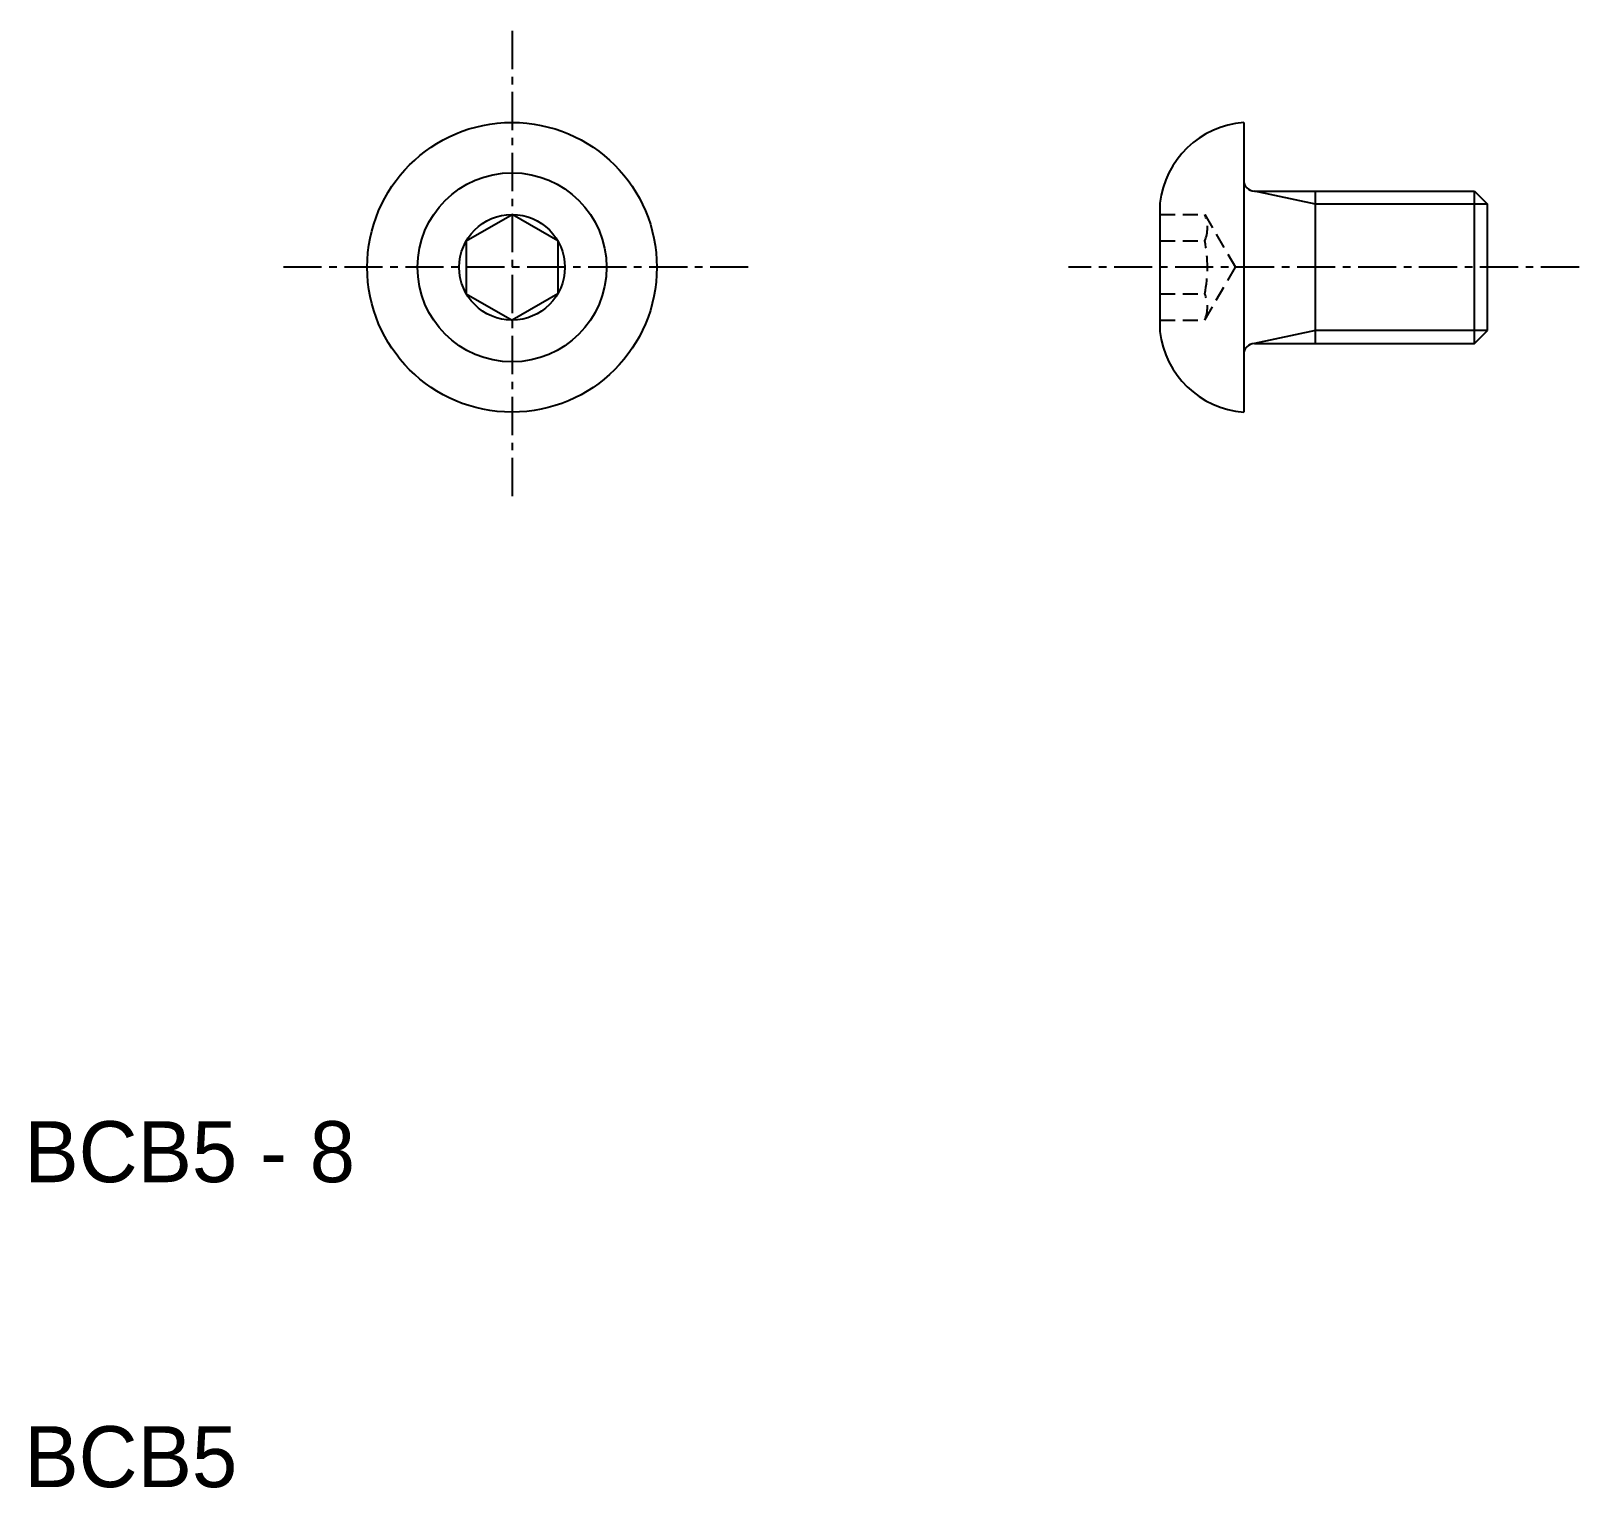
# Model space of a CAD drawing. Extents: x 10.2 to 61, y 10 to 57.8.
import ezdxf

# ---------------------------------------------------------------- set-up
doc = ezdxf.new("R2010")
doc.units = 0
doc.linetypes.add('CENTER', pattern=[2, 1.25, -0.25, 0.25, -0.25])
doc.linetypes.add('DASHED', pattern=[0.75, 0.5, -0.25])
doc.layers.get('0').update_dxf_attribs({"linetype": 'CONTINUOUS'})
doc.layers.add('CENTER', color=1, linetype='CENTER')

msp = doc.modelspace()

# ---------------------------------------------------------------- linework, layer by layer
at = {"color": 7, "linetype": 'CONTINUOUS'}
for p, q in [((50, 54.75), (50, 52.85)), ((50, 52.85), (50, 47.15)), ((50.35, 52.5), (57.567, 52.5)), ((52.35, 47.5), (52.35, 52.5)), ((57.567, 47.5), (57.567, 52.5)), ((57.567, 52.5), (58, 52.067)), ((47.25, 52.1), (47.25, 47.9)), ((58, 47.933), (58, 52.067)), ((24.5, 50.866), (26, 51.732)), ((27.5, 50.866), (26, 51.732)), ((24.5, 50.866), (24.5, 49.134)), ((27.5, 50.866), (27.5, 49.134)), ((24.5, 49.134), (26, 48.268)), ((27.5, 49.134), (26, 48.268)), ((57.567, 47.5), (58, 47.933)), ((50.35, 47.5), (57.567, 47.5)), ((50, 47.15), (50, 45.25))]:
    msp.add_line(p, q, dxfattribs=at)
at = {"color": 3, "linetype": 'CONTINUOUS'}
for p, q in [((52.35, 52.067), (50.35, 52.5)), ((58, 52.067), (52.35, 52.067)), ((52.35, 47.933), (50.35, 47.5)), ((58, 47.933), (52.35, 47.933))]:
    msp.add_line(p, q, dxfattribs=at)
at = {"color": 3, "linetype": 'DASHED'}
for p, q in [((47.25, 51.732), (48.726, 51.732)), ((48.726, 51.732), (49.726, 50)), ((47.25, 50.866), (48.726, 50.866)), ((48.726, 48.268), (49.726, 50)), ((47.25, 49.134), (48.726, 49.134)), ((47.25, 48.268), (48.726, 48.268))]:
    msp.add_line(p, q, dxfattribs=at)
at = {"color": 7, "linetype": 'CONTINUOUS'}
for radius in [4.75, 3.1, 1.732]:
    msp.add_circle((26, 50), radius, dxfattribs=at)
for centre, radius, start, end in [((50.231, 51.759), 3, 94.4074, 173.4708), ((50.35, 52.85), 0.35, 180, 270), ((50.231, 48.241), 3, 186.5292, 265.5926), ((50.35, 47.15), 0.35, 90, 180)]:
    msp.add_arc(centre, radius, start, end, dxfattribs=at)
at = {"color": 3, "linetype": 'DASHED'}
for centre, radius, start, end in [((47.653, 51.299), 1.157, 338.0126, 21.9874), ((44.31, 50), 4.5, 348.9042, 11.0958), ((47.653, 48.701), 1.157, 338.0126, 21.9874)]:
    msp.add_arc(centre, radius, start, end, dxfattribs=at)
at = {"layer": 'CENTER', "color": 1, "linetype": 'CENTER'}
for p, q in [((26, 57.75), (26, 42.25)), ((33.75, 50), (18.25, 50)), ((61, 50), (44.25, 50))]:
    msp.add_line(p, q, dxfattribs=at)

# ---------------------------------------------------------------- texts
at = {"color": 7, "linetype": 'CONTINUOUS'}
for s, p in [('BCB5 - 8', (10, 20)), ('BCB5', (10, 10))]:
    msp.add_text(s, height=2, dxfattribs=at).set_placement(p)

doc.saveas('drawing.dxf')
